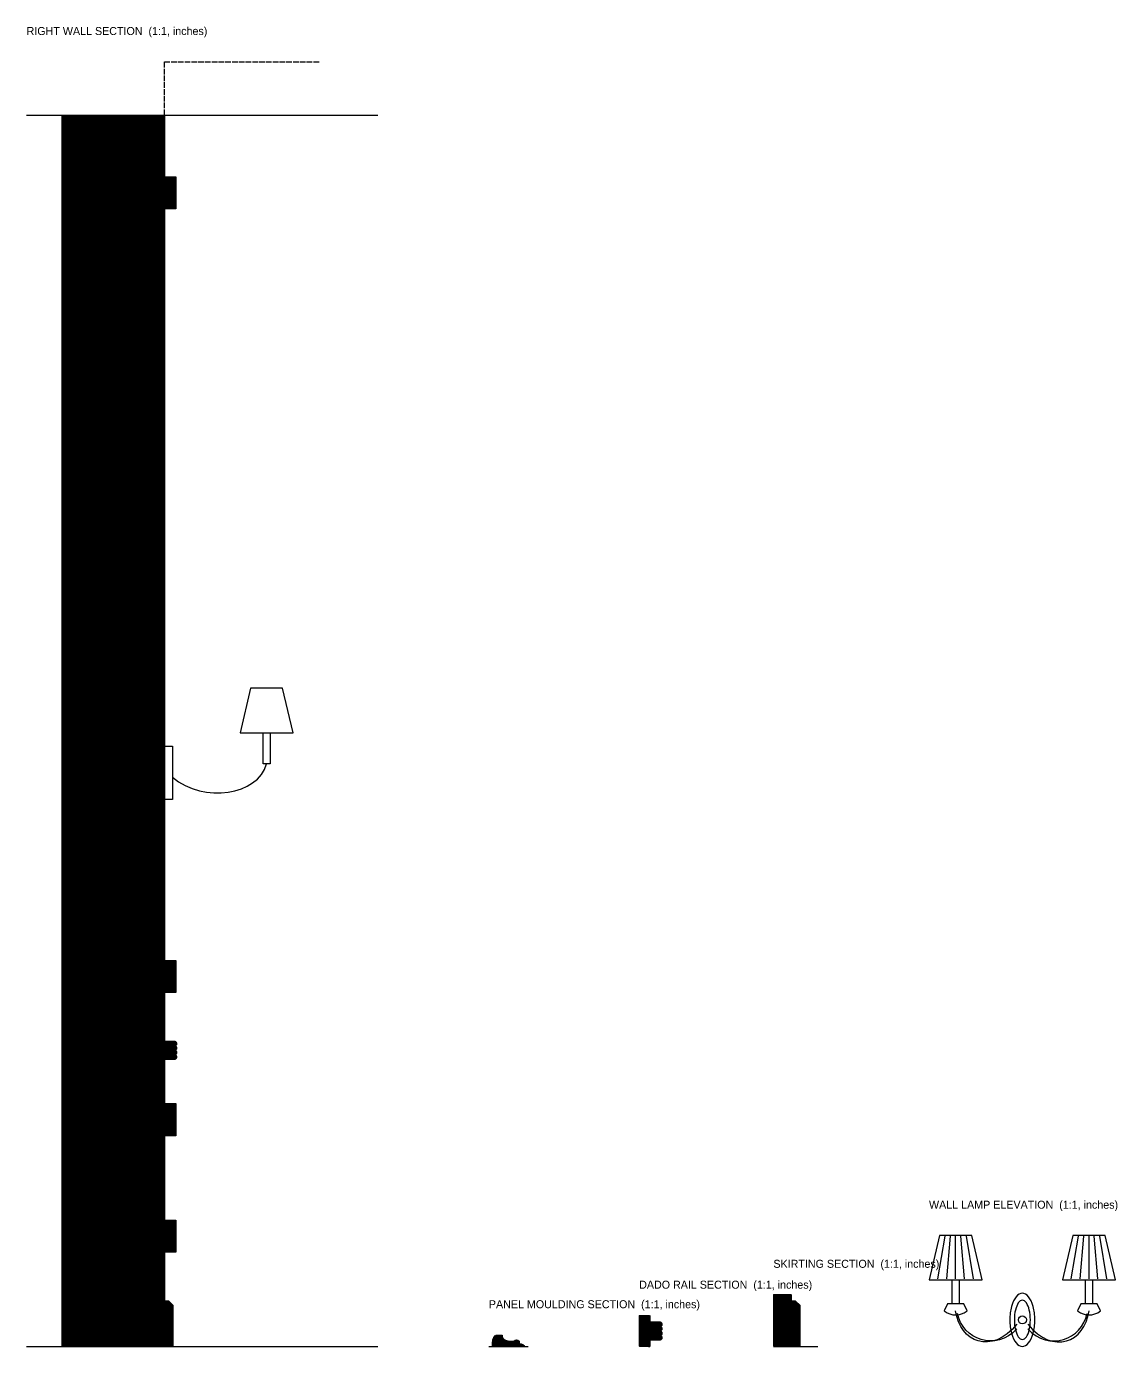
# Model space of a CAD drawing. Header units: inches. Extents: x 0 to 653, y -9 to 117.
# Drawn here: x 556.5 to 653.1, y -0.8 to 116.8 of the extents above; entities that cross this region are included whole.
import ezdxf

# ---------------------------------------------------------------- set-up
doc = ezdxf.new("R2010")
doc.units = ezdxf.units.IN
doc.header["$MEASUREMENT"] = 0
doc.linetypes.add('DASHED', pattern=[0.6, 0.5, -0.1])
for name, color, linetype in [('Dado rail section', 7, 'Continuous'), ('Dado rail section hatch', 8, 'Continuous'), ('Panel moulding section', 7, 'Continuous'), ('Panel moulding section hatch', 8, 'Continuous'), ('Right wall section', 7, 'Continuous'), ('Right wall section hatch', 8, 'Continuous'), ('Skirting section', 7, 'Continuous'), ('Skirting section hatch', 8, 'Continuous'), ('Wall lamp elevation', 7, 'Continuous')]:
    doc.layers.add(name, color=color, linetype=linetype)

msp = doc.modelspace()

# ---------------------------------------------------------------- hatches: boundary and pattern name
at = {"layer": 'Dado rail section hatch'}
h = msp.add_hatch(dxfattribs=at)
h.set_pattern_fill('ANSI31', scale=0.15748031)
h.paths.add_polyline_path([(610.78, 2.76), (611.72, 2.76), (611.72, 0), (610.78, 0), (610.78, 2.76)])
h = msp.add_hatch(dxfattribs=at)
h.set_pattern_fill('ANSI31', scale=0.15748031)
h.paths.add_polyline_path([(611.72, 0.59), (612.63, 0.59), (612.66, 0.59), (612.68, 0.6), (612.71, 0.61), (612.73, 0.62), (612.75, 0.63), (612.77, 0.65), (612.79, 0.67), (612.8, 0.69), (612.81, 0.71), (612.82, 0.74), (612.83, 0.76), (612.83, 0.79), (612.83, 0.81), (612.82, 0.84), (612.81, 0.86), (612.8, 0.89), (612.79, 0.91), (612.77, 0.93), (612.75, 0.94), (612.73, 0.96), (612.71, 0.97), (612.68, 0.98), (612.66, 0.98), (612.63, 0.98), (612.66, 0.99), (612.68, 0.99), (612.71, 1), (612.73, 1.01), (612.75, 1.02), (612.77, 1.04), (612.79, 1.06), (612.8, 1.08), (612.81, 1.11), (612.82, 1.13), (612.83, 1.16), (612.83, 1.18), (612.83, 1.21), (612.82, 1.23), (612.81, 1.26), (612.8, 1.28), (612.79, 1.3), (612.77, 1.32), (612.75, 1.34), (612.73, 1.35), (612.71, 1.36), (612.68, 1.37), (612.66, 1.38), (612.63, 1.38), (612.66, 1.38), (612.68, 1.38), (612.71, 1.39), (612.73, 1.4), (612.75, 1.42), (612.77, 1.44), (612.79, 1.45), (612.8, 1.48), (612.81, 1.5), (612.82, 1.52), (612.83, 1.55), (612.83, 1.57), (612.83, 1.6), (612.82, 1.63), (612.81, 1.65), (612.8, 1.67), (612.79, 1.69), (612.77, 1.71), (612.75, 1.73), (612.73, 1.75), (612.71, 1.76), (612.68, 1.76), (612.66, 1.77), (612.63, 1.77), (612.66, 1.77), (612.68, 1.78), (612.71, 1.79), (612.73, 1.8), (612.75, 1.81), (612.77, 1.83), (612.79, 1.85), (612.8, 1.87), (612.81, 1.89), (612.82, 1.92), (612.83, 1.94), (612.83, 1.97), (612.83, 1.99), (612.82, 2.02), (612.81, 2.04), (612.8, 2.07), (612.79, 2.09), (612.77, 2.11), (612.75, 2.12), (612.73, 2.14), (612.71, 2.15), (612.68, 2.16), (612.66, 2.16), (612.63, 2.17), (611.72, 2.17), (611.72, 0.59)])
at = {"layer": 'Panel moulding section hatch'}
h = msp.add_hatch(dxfattribs=at)
h.set_pattern_fill('ANSI31', scale=0.15748031)
h.paths.add_polyline_path([(597.79, 0), (597.79, 0.31), (597.8, 0.46), (597.83, 0.6), (597.86, 0.71), (597.91, 0.81), (597.96, 0.89), (598.02, 0.95), (598.1, 1), (598.18, 1.02), (598.65, 1.02), (598.65, 0.79), (598.7, 0.71), (598.76, 0.65), (598.84, 0.6), (598.93, 0.55), (599.03, 0.52), (599.16, 0.49), (599.29, 0.48), (599.44, 0.47), (599.68, 0.47), (599.8, 0.56), (599.91, 0.59), (600.03, 0.56), (600.15, 0.47), (600.15, 0.24), (600.33, 0.22), (600.46, 0.18), (600.56, 0.1), (600.62, 0), (597.79, 0)])
at = {"layer": 'Right wall section hatch'}
h = msp.add_hatch(dxfattribs=at)
h.set_pattern_fill('ANSI31', scale=0.15748031)
h.paths.add_polyline_path([(559.68, 109.02), (568.73, 109.02), (568.73, 0), (559.68, 0), (559.68, 109.02)])
h = msp.add_hatch(dxfattribs=at)
h.set_pattern_fill('ANSI31', scale=0.15748031)
h.paths.add_polyline_path([(568.73, 103.54), (569.76, 103.54), (569.76, 100.71), (568.73, 100.71), (568.73, 103.54)])
h = msp.add_hatch(dxfattribs=at)
h.set_pattern_fill('ANSI31', scale=0.15748031)
h.paths.add_polyline_path([(568.73, 34.17), (569.76, 34.17), (569.76, 31.34), (568.73, 31.34), (568.73, 34.17)])
h = msp.add_hatch(dxfattribs=at)
h.set_pattern_fill('ANSI31', scale=0.15748031)
h.paths.add_polyline_path([(568.73, 25.43), (569.64, 25.43), (569.66, 25.43), (569.69, 25.44), (569.71, 25.45), (569.74, 25.46), (569.76, 25.47), (569.78, 25.49), (569.79, 25.51), (569.81, 25.53), (569.82, 25.55), (569.83, 25.58), (569.83, 25.6), (569.83, 25.63), (569.83, 25.66), (569.83, 25.68), (569.82, 25.71), (569.81, 25.73), (569.79, 25.75), (569.78, 25.77), (569.76, 25.79), (569.74, 25.8), (569.71, 25.81), (569.69, 25.82), (569.66, 25.83), (569.64, 25.83), (569.66, 25.83), (569.69, 25.83), (569.71, 25.84), (569.74, 25.85), (569.76, 25.87), (569.78, 25.88), (569.79, 25.9), (569.81, 25.93), (569.82, 25.95), (569.83, 25.97), (569.83, 26), (569.83, 26.02), (569.83, 26.05), (569.83, 26.07), (569.82, 26.1), (569.81, 26.12), (569.79, 26.14), (569.78, 26.16), (569.76, 26.18), (569.74, 26.19), (569.71, 26.21), (569.69, 26.21), (569.66, 26.22), (569.64, 26.22), (569.66, 26.22), (569.69, 26.23), (569.71, 26.24), (569.74, 26.25), (569.76, 26.26), (569.78, 26.28), (569.79, 26.3), (569.81, 26.32), (569.82, 26.34), (569.83, 26.37), (569.83, 26.39), (569.83, 26.42), (569.83, 26.44), (569.83, 26.47), (569.82, 26.49), (569.81, 26.52), (569.79, 26.54), (569.78, 26.56), (569.76, 26.57), (569.74, 26.59), (569.71, 26.6), (569.69, 26.61), (569.66, 26.61), (569.64, 26.61), (569.66, 26.62), (569.69, 26.62), (569.71, 26.63), (569.74, 26.64), (569.76, 26.65), (569.78, 26.67), (569.79, 26.69), (569.81, 26.71), (569.82, 26.74), (569.83, 26.76), (569.83, 26.79), (569.83, 26.81), (569.83, 26.84), (569.83, 26.86), (569.82, 26.89), (569.81, 26.91), (569.79, 26.93), (569.78, 26.95), (569.76, 26.97), (569.74, 26.98), (569.71, 26.99), (569.69, 27), (569.66, 27.01), (569.64, 27.01), (568.73, 27.01), (568.73, 25.43)])
h = msp.add_hatch(dxfattribs=at)
h.set_pattern_fill('ANSI31', scale=0.15748031)
h.paths.add_polyline_path([(568.73, 21.5), (569.76, 21.5), (569.76, 18.66), (568.73, 18.66), (568.73, 21.5)])
h = msp.add_hatch(dxfattribs=at)
h.set_pattern_fill('ANSI31', scale=0.15748031)
h.paths.add_polyline_path([(568.73, 11.18), (569.76, 11.18), (569.76, 8.35), (568.73, 8.35), (568.73, 11.18)])
h = msp.add_hatch(dxfattribs=at)
h.set_pattern_fill('ANSI31', scale=0.15748031)
h.paths.add_polyline_path([(568.73, 0), (569.52, 0), (569.52, 3.62), (569.13, 4.02), (568.73, 4.02), (568.73, 0)])
at = {"layer": 'Skirting section hatch'}
h = msp.add_hatch(dxfattribs=at)
h.set_pattern_fill('ANSI31', scale=0.15748031)
h.paths.add_polyline_path([(622.67, 4.61), (624.24, 4.61), (624.24, 0), (622.67, 0), (622.67, 4.61)])
h = msp.add_hatch(dxfattribs=at)
h.set_pattern_fill('ANSI31', scale=0.15748031)
h.paths.add_polyline_path([(624.24, 0), (625.03, 0), (625.03, 3.62), (624.64, 4.02), (624.24, 4.02), (624.24, 0)])

# ---------------------------------------------------------------- linework, layer by layer
at = {"layer": 'Dado rail section'}
msp.add_line((611.72, 2.76), (611.72, 0), dxfattribs=at)
for points in [[(612.63, 2.17), (611.72, 2.17), (611.72, 0.59)], [(611.72, 0.59), (612.63, 0.59)]]:
    msp.add_lwpolyline(points, dxfattribs=at)
for points in [[(612.63, 1.77), (612.66, 1.77), (612.7, 1.78), (612.73, 1.8), (612.76, 1.82), (612.78, 1.84), (612.8, 1.87), (612.82, 1.9), (612.83, 1.93), (612.83, 1.97), (612.83, 2), (612.82, 2.04), (612.8, 2.07), (612.78, 2.1), (612.76, 2.12), (612.73, 2.14), (612.7, 2.16), (612.66, 2.17), (612.63, 2.17)], [(612.63, 1.38), (612.66, 1.38), (612.7, 1.39), (612.73, 1.4), (612.76, 1.42), (612.78, 1.45), (612.8, 1.48), (612.82, 1.51), (612.83, 1.54), (612.83, 1.57), (612.83, 1.61), (612.82, 1.64), (612.8, 1.67), (612.78, 1.7), (612.76, 1.73), (612.73, 1.75), (612.7, 1.76), (612.66, 1.77), (612.63, 1.77)], [(612.63, 0.98), (612.66, 0.98), (612.7, 0.99), (612.73, 1.01), (612.76, 1.03), (612.78, 1.05), (612.8, 1.08), (612.82, 1.11), (612.83, 1.15), (612.83, 1.18), (612.83, 1.22), (612.82, 1.25), (612.8, 1.28), (612.78, 1.31), (612.76, 1.33), (612.73, 1.35), (612.7, 1.37), (612.66, 1.38), (612.63, 1.38)], [(612.63, 0.59), (612.66, 0.59), (612.7, 0.6), (612.73, 0.62), (612.76, 0.63), (612.78, 0.66), (612.8, 0.69), (612.82, 0.72), (612.83, 0.75), (612.83, 0.79), (612.83, 0.82), (612.82, 0.86), (612.8, 0.89), (612.78, 0.92), (612.76, 0.94), (612.73, 0.96), (612.7, 0.98), (612.66, 0.98), (612.63, 0.98)]]:
    msp.add_open_spline(points, degree=3, knots=[0, 0, 0, 0, 1, 1, 1, 2, 2, 2, 3, 3, 3, 4, 4, 4, 5, 5, 5, 6, 6, 6, 6], dxfattribs=at)
at = {"layer": 'Panel moulding section'}
msp.add_line((597.47, 0), (600.94, 0), dxfattribs=at)
for points in [[(597.79, 0), (597.79, 0.31)], [(600.62, 0), (597.79, 0)], [(598.18, 1.02), (598.65, 1.02), (598.65, 0.79)], [(599.44, 0.47), (599.68, 0.47)], [(600.15, 0.47), (600.15, 0.24)]]:
    msp.add_lwpolyline(points, dxfattribs=at)
for points in [[(597.79, 0.31), (597.81, 0.73), (597.94, 0.97), (598.18, 1.02)], [(598.65, 0.79), (598.76, 0.58), (599.02, 0.47), (599.44, 0.47)], [(599.68, 0.47), (599.83, 0.63), (599.99, 0.63), (600.15, 0.47)], [(600.15, 0.24), (600.41, 0.24), (600.57, 0.16), (600.62, 0)]]:
    msp.add_open_spline(points, degree=3, dxfattribs=at)
at = {"layer": 'Right wall section'}
for p, q in [((556.53, 109.02), (587.63, 109.02)), ((556.53, 0), (587.63, 0))]:
    msp.add_line(p, q, dxfattribs=at)
at = {"layer": 'Right wall section', "linetype": 'DASHED'}
msp.add_lwpolyline([(568.73, 109.02), (568.73, 113.74), (582.51, 113.74)], dxfattribs=at)
at = {"layer": 'Right wall section'}
for points in [[(559.68, 109.02), (568.73, 109.02), (568.73, 0), (559.68, 0), (559.68, 109.02)], [(568.73, 103.54), (569.76, 103.54), (569.76, 100.71), (568.73, 100.71), (568.73, 103.54)], [(575.43, 54.33), (580.15, 54.33), (579.2, 58.27), (576.37, 58.27), (575.43, 54.33)], [(577.47, 54.33), (578.1, 54.33), (578.1, 51.57), (577.47, 51.57), (577.47, 54.33)], [(568.73, 53.15), (569.44, 53.15), (569.44, 48.43), (568.73, 48.43), (568.73, 53.15)], [(568.73, 34.17), (569.76, 34.17), (569.76, 31.34), (568.73, 31.34), (568.73, 34.17)], [(569.64, 27.01), (568.73, 27.01), (568.73, 25.43)], [(568.73, 25.43), (569.64, 25.43)], [(568.73, 21.5), (569.76, 21.5), (569.76, 18.66), (568.73, 18.66), (568.73, 21.5)], [(568.73, 11.18), (569.76, 11.18), (569.76, 8.35), (568.73, 8.35), (568.73, 11.18)], [(568.73, 0), (569.52, 0), (569.52, 3.62), (569.13, 4.02), (568.73, 4.02), (568.73, 0)]]:
    msp.add_lwpolyline(points, dxfattribs=at)
msp.add_open_spline([(569.44, 50.39), (572.28, 48.03), (577, 48.82), (577.79, 51.57)], degree=3, dxfattribs=at)
for points in [[(569.64, 26.61), (569.67, 26.61), (569.71, 26.62), (569.74, 26.64), (569.77, 26.66), (569.79, 26.68), (569.81, 26.71), (569.83, 26.74), (569.83, 26.78), (569.83, 26.81), (569.83, 26.85), (569.83, 26.88), (569.81, 26.91), (569.79, 26.94), (569.77, 26.96), (569.74, 26.98), (569.71, 27), (569.67, 27.01), (569.64, 27.01)], [(569.64, 26.22), (569.67, 26.22), (569.71, 26.23), (569.74, 26.25), (569.77, 26.26), (569.79, 26.29), (569.81, 26.32), (569.83, 26.35), (569.83, 26.38), (569.83, 26.42), (569.83, 26.45), (569.83, 26.49), (569.81, 26.52), (569.79, 26.55), (569.77, 26.57), (569.74, 26.59), (569.71, 26.61), (569.67, 26.61), (569.64, 26.61)], [(569.64, 25.83), (569.67, 25.83), (569.71, 25.84), (569.74, 25.85), (569.77, 25.87), (569.79, 25.9), (569.81, 25.93), (569.83, 25.96), (569.83, 25.99), (569.83, 26.02), (569.83, 26.06), (569.83, 26.09), (569.81, 26.12), (569.79, 26.15), (569.77, 26.18), (569.74, 26.19), (569.71, 26.21), (569.67, 26.22), (569.64, 26.22)], [(569.64, 25.43), (569.67, 25.43), (569.71, 25.44), (569.74, 25.46), (569.77, 25.48), (569.79, 25.5), (569.81, 25.53), (569.83, 25.56), (569.83, 25.6), (569.83, 25.63), (569.83, 25.66), (569.83, 25.7), (569.81, 25.73), (569.79, 25.76), (569.77, 25.78), (569.74, 25.8), (569.71, 25.82), (569.67, 25.83), (569.64, 25.83)]]:
    msp.add_open_spline(points, degree=3, knots=[0, 0, 0, 0, 1, 1, 1, 2, 2, 2, 3, 3, 3, 4, 4, 4, 5, 5, 5, 6, 6, 6, 6], dxfattribs=at)
at = {"layer": 'Skirting section'}
for p, q in [((624.24, 4.61), (624.24, 0)), ((622.67, 0), (626.61, 0))]:
    msp.add_line(p, q, dxfattribs=at)
msp.add_lwpolyline([(624.24, 0), (625.03, 0), (625.03, 3.62), (624.64, 4.02), (624.24, 4.02), (624.24, 0)], dxfattribs=at)
at = {"layer": 'Wall lamp elevation'}
for p, q in [((637.24, 5.98), (637.87, 9.76)), ((638.02, 5.98), (638.34, 9.76)), ((638.81, 5.98), (638.81, 9.76)), ((639.6, 5.98), (639.28, 9.76)), ((640.39, 5.98), (639.76, 9.76)), ((649.05, 5.98), (649.68, 9.76)), ((649.83, 5.98), (650.15, 9.76)), ((650.62, 5.98), (650.62, 9.76)), ((651.41, 5.98), (651.09, 9.76)), ((652.2, 5.98), (651.57, 9.76))]:
    msp.add_line(p, q, dxfattribs=at)
for points in [[(636.45, 5.91), (641.17, 5.91), (640.23, 9.84), (637.39, 9.84), (636.45, 5.91)], [(648.26, 5.91), (652.98, 5.91), (652.04, 9.84), (649.2, 9.84), (648.26, 5.91)], [(638.5, 5.91), (639.13, 5.91), (639.13, 3.78), (638.5, 3.78), (638.5, 5.91)], [(650.31, 5.91), (650.94, 5.91), (650.94, 3.78), (650.31, 3.78), (650.31, 5.91)], [(639.83, 3.15), (639.52, 3.78), (638.1, 3.78), (637.79, 3.15)], [(651.65, 3.15), (651.33, 3.78), (649.91, 3.78), (649.6, 3.15)]]:
    msp.add_lwpolyline(points, dxfattribs=at)
msp.add_circle((644.72, 2.36), 0.354, dxfattribs=at)
for points in [[(645.82, 2.36), (645.82, 1.95), (645.77, 1.54), (645.67, 1.18), (645.57, 0.82), (645.44, 0.52), (645.27, 0.32), (645.1, 0.11), (644.91, 0), (644.72, 0), (644.52, 0), (644.33, 0.11), (644.17, 0.32), (644, 0.52), (643.86, 0.82), (643.76, 1.18), (643.67, 1.54), (643.61, 1.95), (643.61, 2.36), (643.61, 2.78), (643.67, 3.18), (643.76, 3.54), (643.86, 3.9), (644, 4.2), (644.17, 4.41), (644.33, 4.62), (644.52, 4.72), (644.72, 4.72), (644.91, 4.72), (645.1, 4.62), (645.27, 4.41), (645.44, 4.2), (645.57, 3.9), (645.67, 3.54), (645.77, 3.18), (645.82, 2.78), (645.82, 2.36)], [(645.43, 2.36), (645.43, 2.06), (645.39, 1.76), (645.33, 1.5), (645.27, 1.23), (645.18, 1.01), (645.07, 0.86), (644.96, 0.71), (644.84, 0.63), (644.72, 0.63), (644.59, 0.63), (644.47, 0.71), (644.36, 0.86), (644.25, 1.01), (644.17, 1.23), (644.1, 1.5), (644.04, 1.76), (644.01, 2.06), (644.01, 2.36), (644.01, 2.67), (644.04, 2.97), (644.1, 3.23), (644.17, 3.49), (644.25, 3.71), (644.36, 3.86), (644.47, 4.01), (644.59, 4.09), (644.72, 4.09), (644.84, 4.09), (644.96, 4.01), (645.07, 3.86), (645.18, 3.71), (645.27, 3.49), (645.33, 3.23), (645.39, 2.97), (645.43, 2.67), (645.43, 2.36)]]:
    msp.add_open_spline(points, degree=3, knots=[0, 0, 0, 0, 1, 1, 1, 2, 2, 2, 3, 3, 3, 4, 4, 4, 5, 5, 5, 6, 6, 6, 7, 7, 7, 8, 8, 8, 9, 9, 9, 10, 10, 10, 11, 11, 11, 12, 12, 12, 12], dxfattribs=at)
for points in [[(637.79, 3.15), (638.47, 2.68), (639.15, 2.68), (639.83, 3.15)], [(644.24, 1.97), (641.96, -0.79), (639.2, 0.39), (638.81, 3.15)], [(644.24, 1.57), (642.35, -0.47), (639.44, 0.63), (638.97, 2.91)], [(645.19, 1.97), (647.47, -0.79), (650.23, 0.39), (650.62, 3.15)], [(645.19, 1.57), (647.08, -0.47), (649.99, 0.63), (650.46, 2.91)], [(649.6, 3.15), (650.28, 2.68), (650.96, 2.68), (651.65, 3.15)]]:
    msp.add_open_spline(points, degree=3, dxfattribs=at)

# ---------------------------------------------------------------- texts
at = {"layer": 'LABELS'}
for s, p in [('RIGHT WALL SECTION  (1:1, inches)', (556.53, 116.1)), ('WALL LAMP ELEVATION  (1:1, inches)', (636.45, 12.2)), ('SKIRTING SECTION  (1:1, inches)', (622.67, 6.97)), ('DADO RAIL SECTION  (1:1, inches)', (610.78, 5.12)), ('PANEL MOULDING SECTION  (1:1, inches)', (597.47, 3.39))]:
    msp.add_text(s, height=0.7087, dxfattribs=at).set_placement(p)

doc.saveas('drawing.dxf')
